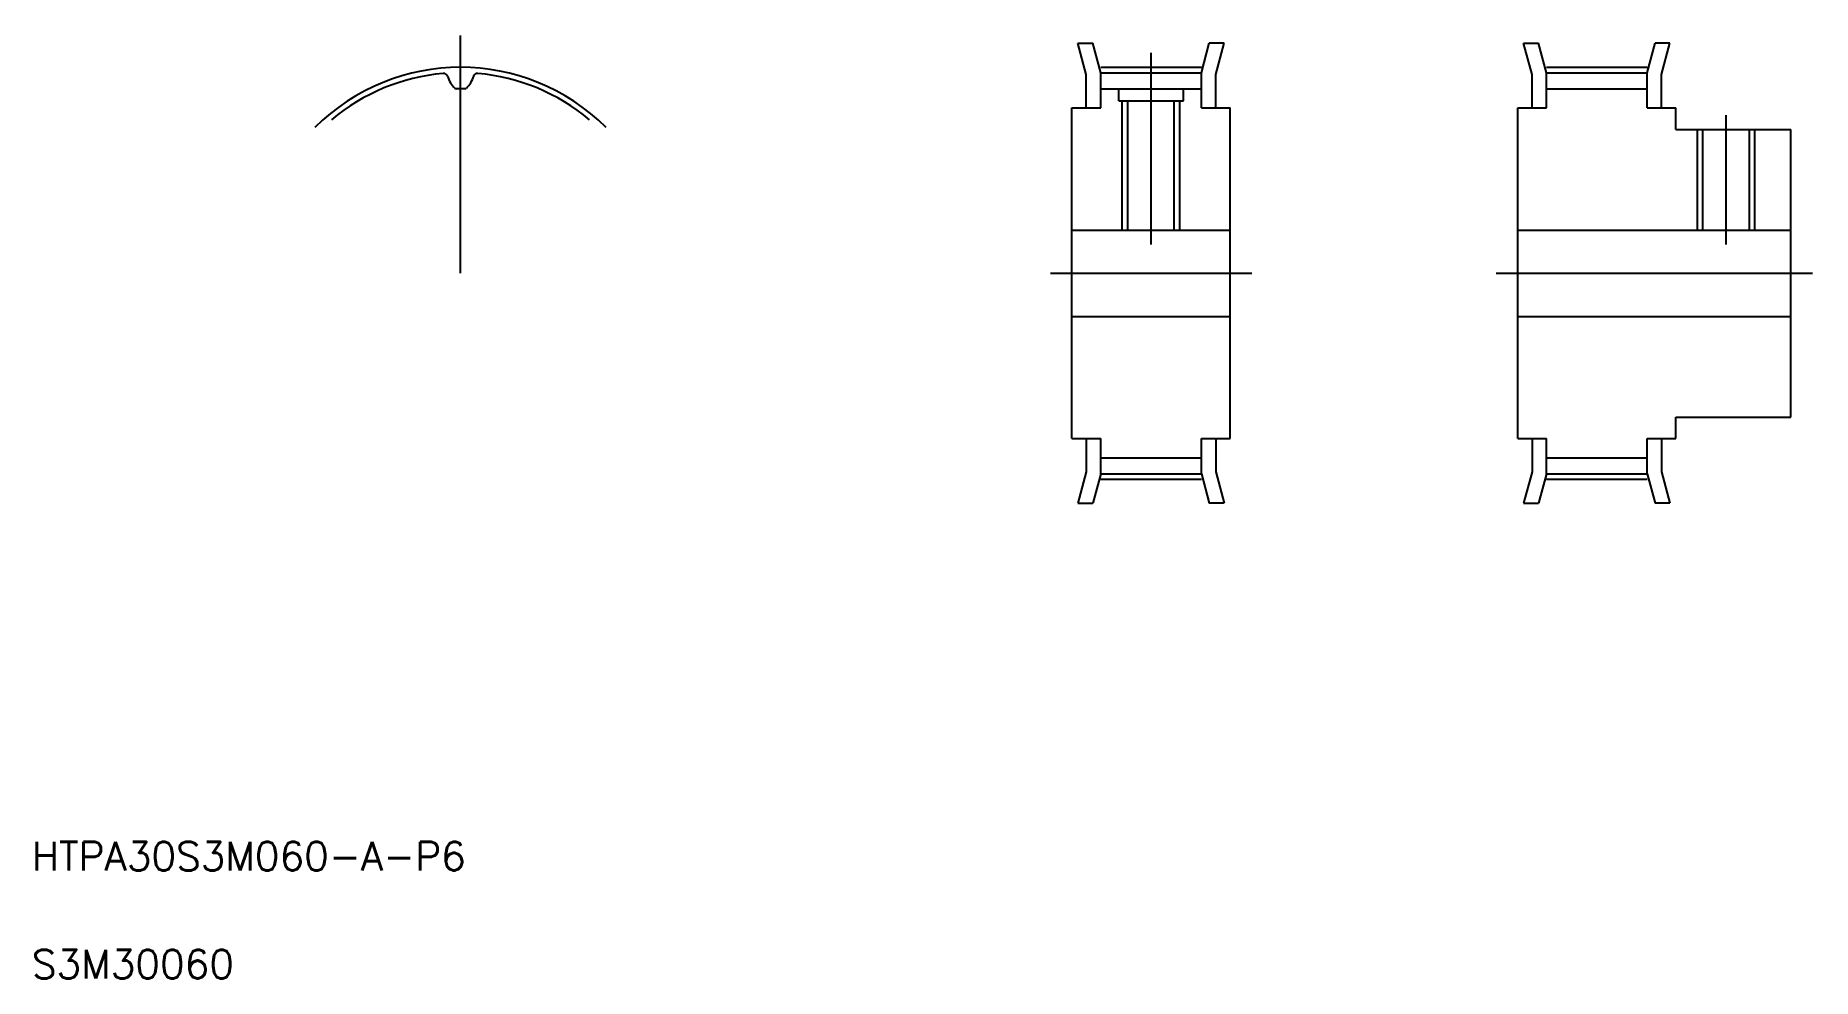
# Model space of a CAD drawing. Extents: x 5 to 129, y 5 to 71.
import ezdxf

# ---------------------------------------------------------------- set-up
doc = ezdxf.new("R2010")
doc.units = 0
doc.linetypes.add('CENTER', pattern=[50.8, 31.75, -6.35, 6.35, -6.35])
doc.linetypes.add('DASHED', pattern=[19.05, 12.7, -6.35])
doc.layers.get('0').update_dxf_attribs({"linetype": 'CONTINUOUS'})
doc.layers.add('CENTER', color=1, linetype='CENTER')
doc.styles.get("Standard").update_dxf_attribs({"font": 'txt', "bigfont": 'BIGFONT'})

msp = doc.modelspace()

# ---------------------------------------------------------------- linework, layer by layer
at = {"color": 7, "linetype": 'CONTINUOUS'}
for p, q in [((78.33, 67.85), (77.74, 70.04)), ((77.74, 70.04), (78.78, 70.04)), ((79.33, 67.98), (78.78, 70.04)), ((86.33, 67.98), (86.88, 70.04)), ((87.91, 70.04), (86.88, 70.04)), ((87.33, 67.85), (87.91, 70.04)), ((109.33, 67.85), (108.74, 70.04)), ((108.74, 70.04), (109.78, 70.04)), ((110.33, 67.98), (109.78, 70.04)), ((117.33, 67.98), (117.88, 70.04)), ((118.91, 70.04), (117.88, 70.04)), ((118.33, 67.85), (118.91, 70.04)), ((79.33, 67.98), (86.33, 67.98)), ((79.33, 65.54), (79.33, 67.98)), ((86.33, 65.54), (86.33, 67.98)), ((110.33, 67.98), (117.33, 67.98)), ((110.33, 65.54), (110.33, 67.98)), ((117.33, 65.54), (117.33, 67.98)), ((78.33, 65.54), (78.33, 67.85)), ((79.33, 66.87), (86.33, 66.87)), ((87.33, 65.54), (87.33, 67.85)), ((109.33, 65.54), (109.33, 67.85)), ((110.33, 66.87), (117.33, 66.87)), ((118.33, 65.54), (118.33, 67.85)), ((77.33, 42.54), (77.33, 65.54)), ((77.33, 65.54), (79.33, 65.54)), ((86.33, 65.54), (88.33, 65.54)), ((88.33, 42.54), (88.33, 65.54)), ((108.33, 42.54), (108.33, 65.54)), ((108.33, 65.54), (110.33, 65.54)), ((117.33, 65.54), (119.33, 65.54)), ((119.33, 64.04), (119.33, 65.54)), ((119.33, 64.04), (127.33, 64.04)), ((127.33, 44.04), (127.33, 64.04)), ((77.33, 57.04), (88.33, 57.04)), ((108.33, 57.04), (127.33, 57.04)), ((127.33, 54.04), (127.33, 54.04)), ((77.33, 51.04), (88.33, 51.04)), ((108.33, 51.04), (127.33, 51.04)), ((127.33, 49.04), (127.33, 49.04)), ((119.33, 44.04), (127.33, 44.04)), ((119.33, 42.54), (119.33, 44.04)), ((77.33, 42.54), (79.33, 42.54)), ((78.33, 42.54), (78.33, 40.23)), ((79.33, 40.09), (79.33, 42.54)), ((86.33, 40.09), (86.33, 42.54)), ((86.33, 42.54), (88.33, 42.54)), ((87.33, 42.54), (87.33, 40.23)), ((108.33, 42.54), (110.33, 42.54)), ((109.33, 42.54), (109.33, 40.23)), ((110.33, 40.09), (110.33, 42.54)), ((117.33, 40.09), (117.33, 42.54)), ((117.33, 42.54), (119.33, 42.54)), ((118.33, 42.54), (118.33, 40.23)), ((79.33, 41.2), (86.33, 41.2)), ((110.33, 41.2), (117.33, 41.2)), ((78.33, 40.23), (77.74, 38.04)), ((79.33, 40.09), (78.78, 38.04)), ((79.33, 40.09), (86.33, 40.09)), ((86.33, 40.09), (86.88, 38.04)), ((87.33, 40.23), (87.91, 38.04)), ((109.33, 40.23), (108.74, 38.04)), ((110.33, 40.09), (109.78, 38.04)), ((110.33, 40.09), (117.33, 40.09)), ((117.33, 40.09), (117.88, 38.04)), ((118.33, 40.23), (118.91, 38.04)), ((77.74, 38.04), (78.78, 38.04)), ((87.91, 38.04), (86.88, 38.04)), ((108.74, 38.04), (109.78, 38.04)), ((118.91, 38.04), (117.88, 38.04))]:
    msp.add_line(p, q, dxfattribs=at)
at = {"color": 3, "linetype": 'DASHED'}
for p, q in [((80.58, 66.04), (80.58, 66.87)), ((85.08, 66.04), (85.08, 66.87)), ((80.58, 66.04), (85.08, 66.04)), ((80.83, 57.04), (80.83, 66.04)), ((81.21, 57.04), (81.21, 66.04)), ((84.45, 57.04), (84.45, 66.04)), ((84.83, 57.04), (84.83, 66.04)), ((120.83, 57.04), (120.83, 64.04)), ((121.21, 57.04), (121.21, 64.04)), ((124.45, 57.04), (124.45, 64.04)), ((124.83, 57.04), (124.83, 64.04))]:
    msp.add_line(p, q, dxfattribs=at)
at = {"color": 7, "linetype": 'CONTINUOUS'}
for centre, radius, start, end in [((34.81, 54.04), 13.94, 94.9353, 130), ((33.64, 67.65), 0.28, 17.5093, 94.9353), ((35.79, 68.33), 1.98, 197.5093, 225.9244), ((34.52, 67.02), 0.15, 225.9244, 271.2996), ((34.81, 54.04), 12.83, 90, 91.2996), ((34.81, 54.04), 12.83, 88.7004, 90), ((35.11, 67.02), 0.15, 268.7004, 314.0756), ((33.84, 68.33), 1.98, 314.0756, 342.4907), ((35.99, 67.65), 0.28, 85.0647, 162.4907), ((34.81, 54.04), 13.94, 50, 85.0647)]:
    msp.add_arc(centre, radius, start, end, dxfattribs=at)
at = {"layer": 'CENTER', "color": 1, "linetype": 'CENTER'}
for p, q in [((34.81, 54.04), (34.81, 70.57)), ((82.83, 56.04), (82.83, 69.36)), ((79.33, 68.36), (86.33, 68.36)), ((110.33, 68.36), (117.33, 68.36)), ((122.83, 56.04), (122.83, 65.04)), ((75.83, 54.04), (89.83, 54.04)), ((106.83, 54.04), (128.83, 54.04)), ((79.33, 39.71), (86.33, 39.71)), ((110.33, 39.71), (117.33, 39.71))]:
    msp.add_line(p, q, dxfattribs=at)
msp.add_arc((34.81, 54.04), 14.32, 45, 135, dxfattribs=at)

# ---------------------------------------------------------------- texts
at = {"color": 7, "linetype": 'CONTINUOUS'}
for s, p in [('HTPA30S3M060-A-P6', (5, 12.5)), ('S3M30060', (5, 5))]:
    msp.add_text(s, height=2, dxfattribs=at).set_placement(p)

doc.saveas('drawing.dxf')
